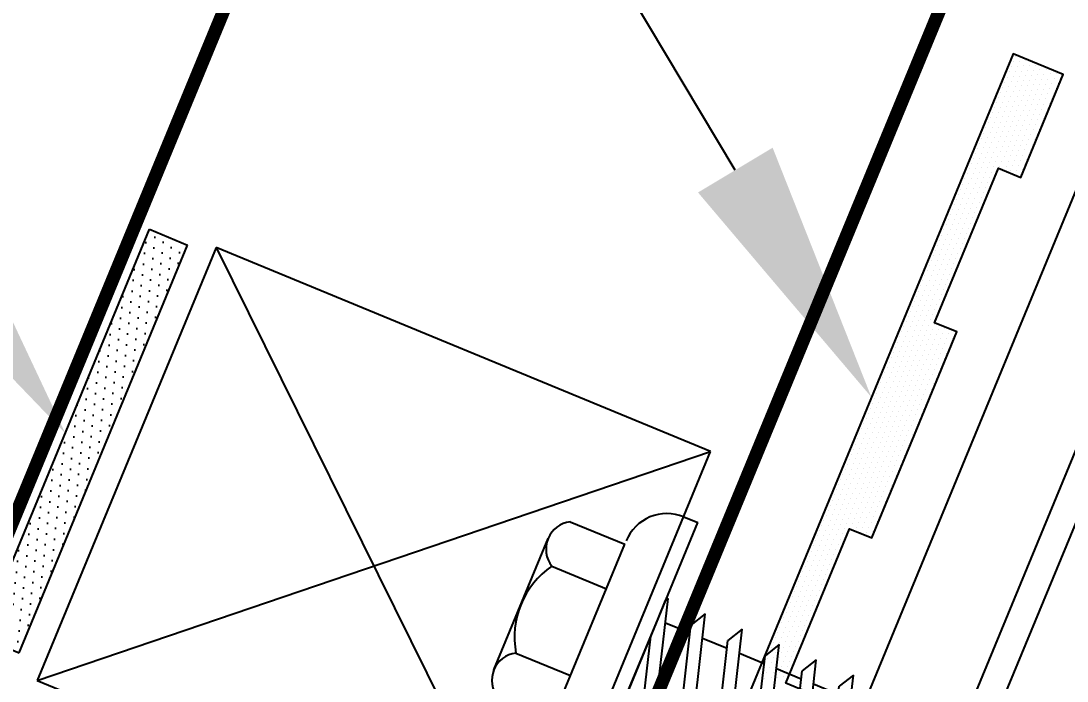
# Model space of a CAD drawing. Header units: inches. Extents: x -33163 to 19162, y -8858 to 30669.
# Drawn here: x -24954.003 to -24951.631, y -240.134 to -238.638 of the extents above; entities that cross this region are included whole.
import ezdxf
from ezdxf import colors
from ezdxf.entities.mleader import LeaderData, LeaderLine
from ezdxf.math import Vec2, Vec3

# ---------------------------------------------------------------- set-up
doc = ezdxf.new("R2010")
doc.units = ezdxf.units.IN
doc.layers.get('0').update_dxf_attribs({"color": 9, "lineweight": 0})
doc.layers.add('07 - Roof Panels', color=6, linetype='Continuous', lineweight=30)
for name, color, linetype in [('A-ANNO-DIMS-04', 12, 'Continuous'), ('CLOSURE', 8, 'Continuous'), ('FASTENER', 9, 'Continuous'), ('SEALANT', 11, 'Continuous'), ('STLA', 12, 'Continuous'), ('TAPE', 9, 'Continuous'), ('TEXT', 7, 'Continuous'), ('TRIM', 4, 'Continuous')]:
    doc.layers.add(name, color=color, linetype=linetype)
doc.styles.add('Sheffield', font='arial.ttf', dxfattribs={"height": 0.175})

# ---------------------------------------------------------------- blocks, each defined once
blk = doc.blocks.new('*X325')
at = {"color": 0}
for p, q in [((-1.33125, 0.1375), (-1.33125, 0.1375)), ((-1.325, 0.125), (-1.325, 0.125)), ((-1.31875, 0.1375), (-1.31875, 0.1375)), ((-1.3125, 0.125), (-1.3125, 0.125)), ((-1.30625, 0.1375), (-1.30625, 0.1375)), ((-1.3, 0.125), (-1.3, 0.125)), ((-1.29375, 0.1375), (-1.29375, 0.1375)), ((-1.2875, 0.125), (-1.2875, 0.125)), ((-1.28125, 0.1375), (-1.28125, 0.1375)), ((-1.275, 0.125), (-1.275, 0.125)), ((-1.26875, 0.1375), (-1.26875, 0.1375)), ((-1.2625, 0.125), (-1.2625, 0.125)), ((-1.25625, 0.1375), (-1.25625, 0.1375)), ((-1.25, 0.125), (-1.25, 0.125)), ((-1.24375, 0.1375), (-1.24375, 0.1375)), ((-1.2375, 0.125), (-1.2375, 0.125)), ((-1.23125, 0.1375), (-1.23125, 0.1375)), ((-1.225, 0.125), (-1.225, 0.125)), ((-1.21875, 0.1375), (-1.21875, 0.1375)), ((-1.2125, 0.125), (-1.2125, 0.125)), ((-1.20625, 0.1375), (-1.20625, 0.1375)), ((-1.2, 0.125), (-1.2, 0.125)), ((-1.19375, 0.1375), (-1.19375, 0.1375)), ((-1.1875, 0.125), (-1.1875, 0.125)), ((-1.18125, 0.1375), (-1.18125, 0.1375)), ((-1.175, 0.125), (-1.175, 0.125)), ((-1.16875, 0.1375), (-1.16875, 0.1375)), ((-1.1625, 0.125), (-1.1625, 0.125)), ((-1.15625, 0.1375), (-1.15625, 0.1375)), ((-1.15, 0.125), (-1.15, 0.125)), ((-1.14375, 0.1375), (-1.14375, 0.1375)), ((-1.1375, 0.125), (-1.1375, 0.125)), ((-1.13125, 0.1375), (-1.13125, 0.1375)), ((-1.125, 0.125), (-1.125, 0.125)), ((-1.11875, 0.1375), (-1.11875, 0.1375)), ((-1.1125, 0.125), (-1.1125, 0.125)), ((-1.10625, 0.1375), (-1.10625, 0.1375)), ((-1.1, 0.125), (-1.1, 0.125)), ((-1.09375, 0.1375), (-1.09375, 0.1375)), ((-1.0875, 0.125), (-1.0875, 0.125)), ((-1.08125, 0.1375), (-1.08125, 0.1375)), ((-1.075, 0.125), (-1.075, 0.125)), ((-1.06875, 0.1375), (-1.06875, 0.1375)), ((-1.0625, 0.125), (-1.0625, 0.125)), ((-1.05625, 0.1375), (-1.05625, 0.1375)), ((-1.05, 0.125), (-1.05, 0.125)), ((-1.04375, 0.1375), (-1.04375, 0.1375)), ((-1.0375, 0.125), (-1.0375, 0.125)), ((-1.03125, 0.1375), (-1.03125, 0.1375)), ((-1.025, 0.125), (-1.025, 0.125)), ((-1.01875, 0.1375), (-1.01875, 0.1375)), ((-1.0125, 0.125), (-1.0125, 0.125)), ((-1.00625, 0.1375), (-1.00625, 0.1375)), ((-1, 0.125), (-1, 0.125)), ((-0.99375, 0.1375), (-0.99375, 0.1375)), ((-0.9875, 0.125), (-0.9875, 0.125)), ((-0.98125, 0.1375), (-0.98125, 0.1375)), ((-0.975, 0.125), (-0.975, 0.125)), ((-0.96875, 0.1375), (-0.96875, 0.1375)), ((-0.9625, 0.125), (-0.9625, 0.125)), ((-0.95625, 0.1375), (-0.95625, 0.1375)), ((-0.95, 0.125), (-0.95, 0.125)), ((-0.94375, 0.1375), (-0.94375, 0.1375)), ((-0.9375, 0.125), (-0.9375, 0.125)), ((-0.93125, 0.1375), (-0.93125, 0.1375)), ((-0.925, 0.125), (-0.925, 0.125)), ((-0.91875, 0.1375), (-0.91875, 0.1375)), ((-0.9125, 0.125), (-0.9125, 0.125)), ((-0.90625, 0.1375), (-0.90625, 0.1375)), ((-0.9, 0.125), (-0.9, 0.125)), ((-0.89375, 0.1375), (-0.89375, 0.1375)), ((-0.8875, 0.125), (-0.8875, 0.125)), ((-0.88125, 0.1375), (-0.88125, 0.1375)), ((-0.875, 0.125), (-0.875, 0.125)), ((-0.86875, 0.1375), (-0.86875, 0.1375)), ((-0.8625, 0.125), (-0.8625, 0.125)), ((-0.85625, 0.1375), (-0.85625, 0.1375)), ((-0.85, 0.125), (-0.85, 0.125)), ((-0.84375, 0.1375), (-0.84375, 0.1375)), ((-0.8375, 0.125), (-0.8375, 0.125)), ((-0.83125, 0.1375), (-0.83125, 0.1375)), ((-0.825, 0.125), (-0.825, 0.125)), ((-0.81875, 0.1375), (-0.81875, 0.1375)), ((-0.8125, 0.125), (-0.8125, 0.125)), ((-0.80625, 0.1375), (-0.80625, 0.1375)), ((-0.8, 0.125), (-0.8, 0.125)), ((-0.79375, 0.1375), (-0.79375, 0.1375)), ((-0.7875, 0.125), (-0.7875, 0.125)), ((-0.78125, 0.1375), (-0.78125, 0.1375)), ((-0.775, 0.125), (-0.775, 0.125)), ((-0.76875, 0.1375), (-0.76875, 0.1375)), ((-0.7625, 0.125), (-0.7625, 0.125)), ((-0.75625, 0.1375), (-0.75625, 0.1375)), ((-0.75, 0.125), (-0.75, 0.125)), ((-0.74375, 0.1375), (-0.74375, 0.1375)), ((-0.7375, 0.125), (-0.7375, 0.125)), ((-0.73125, 0.1375), (-0.73125, 0.1375)), ((-0.725, 0.125), (-0.725, 0.125)), ((-0.71875, 0.1375), (-0.71875, 0.1375)), ((-0.7125, 0.125), (-0.7125, 0.125)), ((-0.70625, 0.1375), (-0.70625, 0.1375)), ((-0.7, 0.125), (-0.7, 0.125)), ((-0.69375, 0.1375), (-0.69375, 0.1375)), ((-0.6875, 0.125), (-0.6875, 0.125)), ((-0.68125, 0.1375), (-0.68125, 0.1375)), ((-0.675, 0.125), (-0.675, 0.125)), ((-0.66875, 0.1375), (-0.66875, 0.1375)), ((-0.6625, 0.125), (-0.6625, 0.125)), ((-0.65625, 0.1375), (-0.65625, 0.1375)), ((-0.65, 0.125), (-0.65, 0.125)), ((-0.64375, 0.1375), (-0.64375, 0.1375)), ((-0.6375, 0.125), (-0.6375, 0.125)), ((-0.63125, 0.1375), (-0.63125, 0.1375)), ((-0.625, 0.125), (-0.625, 0.125)), ((-0.61875, 0.1375), (-0.61875, 0.1375)), ((-0.6125, 0.125), (-0.6125, 0.125)), ((-0.60625, 0.1375), (-0.60625, 0.1375)), ((-0.6, 0.125), (-0.6, 0.125)), ((-0.59375, 0.1375), (-0.59375, 0.1375)), ((-0.5875, 0.125), (-0.5875, 0.125)), ((-0.58125, 0.1375), (-0.58125, 0.1375)), ((-0.575, 0.125), (-0.575, 0.125)), ((-0.56875, 0.1375), (-0.56875, 0.1375)), ((-0.5625, 0.125), (-0.5625, 0.125)), ((-0.55625, 0.1375), (-0.55625, 0.1375)), ((-0.55, 0.125), (-0.55, 0.125)), ((-0.54375, 0.1375), (-0.54375, 0.1375)), ((-0.5375, 0.125), (-0.5375, 0.125)), ((-0.53125, 0.1375), (-0.53125, 0.1375)), ((-0.525, 0.125), (-0.525, 0.125)), ((-0.51875, 0.1375), (-0.51875, 0.1375)), ((-0.5125, 0.125), (-0.5125, 0.125)), ((-0.50625, 0.1375), (-0.50625, 0.1375)), ((-0.5, 0.125), (-0.5, 0.125)), ((-0.49375, 0.1375), (-0.49375, 0.1375)), ((-0.4875, 0.125), (-0.4875, 0.125)), ((-0.48125, 0.1375), (-0.48125, 0.1375)), ((-0.475, 0.125), (-0.475, 0.125)), ((-0.46875, 0.1375), (-0.46875, 0.1375)), ((-0.4625, 0.125), (-0.4625, 0.125)), ((-0.45625, 0.1375), (-0.45625, 0.1375)), ((-0.45, 0.125), (-0.45, 0.125)), ((-0.44375, 0.1375), (-0.44375, 0.1375)), ((-0.4375, 0.125), (-0.4375, 0.125)), ((-0.43125, 0.1375), (-0.43125, 0.1375)), ((-0.425, 0.125), (-0.425, 0.125)), ((-0.41875, 0.1375), (-0.41875, 0.1375)), ((-0.4125, 0.125), (-0.4125, 0.125)), ((-0.40625, 0.1375), (-0.40625, 0.1375)), ((-0.4, 0.125), (-0.4, 0.125)), ((-0.39375, 0.1375), (-0.39375, 0.1375)), ((-0.3875, 0.125), (-0.3875, 0.125)), ((-0.38125, 0.1375), (-0.38125, 0.1375)), ((-0.375, 0.125), (-0.375, 0.125)), ((-0.36875, 0.1375), (-0.36875, 0.1375)), ((-0.3625, 0.125), (-0.3625, 0.125)), ((-0.35625, 0.1375), (-0.35625, 0.1375)), ((-0.35, 0.125), (-0.35, 0.125)), ((-0.34375, 0.1375), (-0.34375, 0.1375)), ((-0.3375, 0.125), (-0.3375, 0.125)), ((-0.33125, 0.1375), (-0.33125, 0.1375)), ((-0.325, 0.125), (-0.325, 0.125)), ((-0.31875, 0.1375), (-0.31875, 0.1375)), ((-0.3125, 0.125), (-0.3125, 0.125)), ((-0.30625, 0.1375), (-0.30625, 0.1375)), ((-0.3, 0.125), (-0.3, 0.125)), ((-0.29375, 0.1375), (-0.29375, 0.1375)), ((-0.2875, 0.125), (-0.2875, 0.125)), ((-0.28125, 0.1375), (-0.28125, 0.1375)), ((-0.275, 0.125), (-0.275, 0.125)), ((-0.26875, 0.1375), (-0.26875, 0.1375)), ((-0.2625, 0.125), (-0.2625, 0.125)), ((-0.25625, 0.1375), (-0.25625, 0.1375)), ((-0.25, 0.125), (-0.25, 0.125)), ((-0.24375, 0.1375), (-0.24375, 0.1375)), ((-0.2375, 0.125), (-0.2375, 0.125)), ((-0.23125, 0.1375), (-0.23125, 0.1375)), ((-0.225, 0.125), (-0.225, 0.125)), ((-0.21875, 0.1375), (-0.21875, 0.1375)), ((-0.2125, 0.125), (-0.2125, 0.125)), ((-0.20625, 0.1375), (-0.20625, 0.1375)), ((-0.2, 0.125), (-0.2, 0.125)), ((-0.19375, 0.1375), (-0.19375, 0.1375)), ((-0.1875, 0.125), (-0.1875, 0.125)), ((-0.18125, 0.1375), (-0.18125, 0.1375)), ((-0.175, 0.125), (-0.175, 0.125)), ((-0.16875, 0.1375), (-0.16875, 0.1375)), ((-0.1625, 0.125), (-0.1625, 0.125)), ((-0.15625, 0.1375), (-0.15625, 0.1375)), ((-0.15, 0.125), (-0.15, 0.125)), ((-0.14375, 0.1375), (-0.14375, 0.1375)), ((-0.1375, 0.125), (-0.1375, 0.125)), ((-0.13125, 0.1375), (-0.13125, 0.1375)), ((-0.125, 0.125), (-0.125, 0.125)), ((-0.11875, 0.1375), (-0.11875, 0.1375)), ((-0.1125, 0.125), (-0.1125, 0.125)), ((-0.10625, 0.1375), (-0.10625, 0.1375)), ((-0.1, 0.125), (-0.1, 0.125)), ((-0.09375, 0.1375), (-0.09375, 0.1375)), ((-0.0875, 0.125), (-0.0875, 0.125)), ((-0.08125, 0.1375), (-0.08125, 0.1375)), ((-0.075, 0.125), (-0.075, 0.125)), ((-0.06875, 0.1375), (-0.06875, 0.1375)), ((-0.0625, 0.125), (-0.0625, 0.125)), ((-0.05625, 0.1375), (-0.05625, 0.1375)), ((-0.05, 0.125), (-0.05, 0.125)), ((-0.04375, 0.1375), (-0.04375, 0.1375)), ((-0.0375, 0.125), (-0.0375, 0.125)), ((-0.03125, 0.1375), (-0.03125, 0.1375)), ((-0.025, 0.125), (-0.025, 0.125)), ((-0.01875, 0.1375), (-0.01875, 0.1375)), ((-0.0125, 0.125), (-0.0125, 0.125)), ((-0.00625, 0.1375), (-0.00625, 0.1375)), ((0, 0.125), (0, 0.125)), ((0.00625, 0.1375), (0.00625, 0.1375)), ((0.0125, 0.125), (0.0125, 0.125)), ((0.01875, 0.1375), (0.01875, 0.1375)), ((0.025, 0.125), (0.025, 0.125)), ((0.03125, 0.1375), (0.03125, 0.1375)), ((0.0375, 0.125), (0.0375, 0.125)), ((0.04375, 0.1375), (0.04375, 0.1375)), ((0.05, 0.125), (0.05, 0.125)), ((0.05625, 0.1375), (0.05625, 0.1375)), ((0.0625, 0.125), (0.0625, 0.125)), ((0.06875, 0.1375), (0.06875, 0.1375)), ((0.075, 0.125), (0.075, 0.125)), ((0.08125, 0.1375), (0.08125, 0.1375)), ((0.0875, 0.125), (0.0875, 0.125)), ((0.09375, 0.1375), (0.09375, 0.1375)), ((0.1, 0.125), (0.1, 0.125)), ((0.10625, 0.1375), (0.10625, 0.1375)), ((0.1125, 0.125), (0.1125, 0.125)), ((0.11875, 0.1375), (0.11875, 0.1375)), ((0.125, 0.125), (0.125, 0.125)), ((0.13125, 0.1375), (0.13125, 0.1375)), ((0.1375, 0.125), (0.1375, 0.125)), ((0.14375, 0.1375), (0.14375, 0.1375)), ((0.15, 0.125), (0.15, 0.125)), ((0.15625, 0.1375), (0.15625, 0.1375)), ((0.1625, 0.125), (0.1625, 0.125)), ((0.16875, 0.1375), (0.16875, 0.1375)), ((0.175, 0.125), (0.175, 0.125)), ((0.18125, 0.1375), (0.18125, 0.1375)), ((0.1875, 0.125), (0.1875, 0.125)), ((0.19375, 0.1375), (0.19375, 0.1375)), ((-1.33125, 0.1125), (-1.33125, 0.1125)), ((-1.325, 0.1), (-1.325, 0.1)), ((-1.31875, 0.1125), (-1.31875, 0.1125)), ((-1.3125, 0.1), (-1.3125, 0.1)), ((-1.30625, 0.1125), (-1.30625, 0.1125)), ((-1.3, 0.1), (-1.3, 0.1)), ((-1.29375, 0.1125), (-1.29375, 0.1125)), ((-1.2875, 0.1), (-1.2875, 0.1)), ((-1.28125, 0.1125), (-1.28125, 0.1125)), ((-1.275, 0.1), (-1.275, 0.1)), ((-1.26875, 0.1125), (-1.26875, 0.1125)), ((-1.2625, 0.1), (-1.2625, 0.1)), ((-1.25625, 0.1125), (-1.25625, 0.1125)), ((-1.25, 0.1), (-1.25, 0.1)), ((-1.24375, 0.1125), (-1.24375, 0.1125)), ((-1.2375, 0.1), (-1.2375, 0.1)), ((-1.23125, 0.1125), (-1.23125, 0.1125)), ((-1.225, 0.1), (-1.225, 0.1)), ((-1.21875, 0.1125), (-1.21875, 0.1125)), ((-1.2125, 0.1), (-1.2125, 0.1)), ((-1.20625, 0.1125), (-1.20625, 0.1125)), ((-1.2, 0.1), (-1.2, 0.1)), ((-1.19375, 0.1125), (-1.19375, 0.1125)), ((-1.1875, 0.1), (-1.1875, 0.1)), ((-1.18125, 0.1125), (-1.18125, 0.1125)), ((-1.175, 0.1), (-1.175, 0.1)), ((-1.16875, 0.1125), (-1.16875, 0.1125)), ((-1.1625, 0.1), (-1.1625, 0.1)), ((-1.15625, 0.1125), (-1.15625, 0.1125)), ((-1.15, 0.1), (-1.15, 0.1)), ((-1.14375, 0.1125), (-1.14375, 0.1125)), ((-1.1375, 0.1), (-1.1375, 0.1)), ((-1.13125, 0.1125), (-1.13125, 0.1125)), ((-1.125, 0.1), (-1.125, 0.1)), ((-1.11875, 0.1125), (-1.11875, 0.1125)), ((-1.1125, 0.1), (-1.1125, 0.1)), ((-1.10625, 0.1125), (-1.10625, 0.1125)), ((-1.1, 0.1), (-1.1, 0.1)), ((-1.09375, 0.1125), (-1.09375, 0.1125)), ((-1.0875, 0.1), (-1.0875, 0.1)), ((-1.08125, 0.1125), (-1.08125, 0.1125)), ((-1.075, 0.1), (-1.075, 0.1)), ((-1.06875, 0.1125), (-1.06875, 0.1125)), ((-1.0625, 0.1), (-1.0625, 0.1)), ((-1.05625, 0.1125), (-1.05625, 0.1125)), ((-1.05, 0.1), (-1.05, 0.1)), ((-1.04375, 0.1125), (-1.04375, 0.1125)), ((-1.0375, 0.1), (-1.0375, 0.1)), ((-1.03125, 0.1125), (-1.03125, 0.1125)), ((-1.025, 0.1), (-1.025, 0.1)), ((-1.01875, 0.1125), (-1.01875, 0.1125)), ((-1.0125, 0.1), (-1.0125, 0.1)), ((-1.00625, 0.1125), (-1.00625, 0.1125)), ((-1, 0.1), (-1, 0.1)), ((-0.99375, 0.1125), (-0.99375, 0.1125)), ((-0.9875, 0.1), (-0.9875, 0.1)), ((-0.98125, 0.1125), (-0.98125, 0.1125)), ((-0.975, 0.1), (-0.975, 0.1)), ((-0.96875, 0.1125), (-0.96875, 0.1125)), ((-0.9625, 0.1), (-0.9625, 0.1)), ((-0.95625, 0.1125), (-0.95625, 0.1125)), ((-0.95, 0.1), (-0.95, 0.1)), ((-0.94375, 0.1125), (-0.94375, 0.1125)), ((-0.9375, 0.1), (-0.9375, 0.1)), ((-0.93125, 0.1125), (-0.93125, 0.1125)), ((-0.925, 0.1), (-0.925, 0.1)), ((-0.91875, 0.1125), (-0.91875, 0.1125)), ((-0.9125, 0.1), (-0.9125, 0.1)), ((-0.90625, 0.1125), (-0.90625, 0.1125)), ((-0.9, 0.1), (-0.9, 0.1)), ((-0.89375, 0.1125), (-0.89375, 0.1125)), ((-0.8875, 0.1), (-0.8875, 0.1)), ((-0.88125, 0.1125), (-0.88125, 0.1125)), ((-0.875, 0.1), (-0.875, 0.1)), ((-0.86875, 0.1125), (-0.86875, 0.1125)), ((-0.8625, 0.1), (-0.8625, 0.1)), ((-0.85625, 0.1125), (-0.85625, 0.1125)), ((-0.85, 0.1), (-0.85, 0.1)), ((-0.84375, 0.1125), (-0.84375, 0.1125)), ((-0.8375, 0.1), (-0.8375, 0.1)), ((-0.83125, 0.1125), (-0.83125, 0.1125)), ((-0.825, 0.1), (-0.825, 0.1)), ((-0.81875, 0.1125), (-0.81875, 0.1125)), ((-0.8125, 0.1), (-0.8125, 0.1)), ((-0.80625, 0.1125), (-0.80625, 0.1125)), ((-0.8, 0.1), (-0.8, 0.1)), ((-0.79375, 0.1125), (-0.79375, 0.1125)), ((-0.7875, 0.1), (-0.7875, 0.1)), ((-0.78125, 0.1125), (-0.78125, 0.1125)), ((-0.775, 0.1), (-0.775, 0.1)), ((-0.76875, 0.1125), (-0.76875, 0.1125)), ((-0.7625, 0.1), (-0.7625, 0.1)), ((-0.75625, 0.1125), (-0.75625, 0.1125)), ((-0.75, 0.1), (-0.75, 0.1)), ((-0.74375, 0.1125), (-0.74375, 0.1125)), ((-0.7375, 0.1), (-0.7375, 0.1)), ((-0.73125, 0.1125), (-0.73125, 0.1125)), ((-0.725, 0.1), (-0.725, 0.1)), ((-0.71875, 0.1125), (-0.71875, 0.1125)), ((-0.7125, 0.1), (-0.7125, 0.1)), ((-0.70625, 0.1125), (-0.70625, 0.1125)), ((-0.7, 0.1), (-0.7, 0.1)), ((-0.69375, 0.1125), (-0.69375, 0.1125)), ((-0.6875, 0.1), (-0.6875, 0.1)), ((-0.68125, 0.1125), (-0.68125, 0.1125)), ((-0.675, 0.1), (-0.675, 0.1)), ((-0.66875, 0.1125), (-0.66875, 0.1125)), ((-0.6625, 0.1), (-0.6625, 0.1)), ((-0.65625, 0.1125), (-0.65625, 0.1125)), ((-0.65, 0.1), (-0.65, 0.1)), ((-0.64375, 0.1125), (-0.64375, 0.1125)), ((-0.6375, 0.1), (-0.6375, 0.1)), ((-0.63125, 0.1125), (-0.63125, 0.1125)), ((-0.625, 0.1), (-0.625, 0.1)), ((-0.61875, 0.1125), (-0.61875, 0.1125)), ((-0.6125, 0.1), (-0.6125, 0.1)), ((-0.60625, 0.1125), (-0.60625, 0.1125)), ((-0.6, 0.1), (-0.6, 0.1)), ((-0.59375, 0.1125), (-0.59375, 0.1125)), ((-0.5875, 0.1), (-0.5875, 0.1)), ((-0.58125, 0.1125), (-0.58125, 0.1125)), ((-0.575, 0.1), (-0.575, 0.1)), ((-0.56875, 0.1125), (-0.56875, 0.1125)), ((-0.5625, 0.1), (-0.5625, 0.1)), ((-0.55625, 0.1125), (-0.55625, 0.1125)), ((-0.55, 0.1), (-0.55, 0.1)), ((-0.54375, 0.1125), (-0.54375, 0.1125)), ((-0.5375, 0.1), (-0.5375, 0.1)), ((-0.53125, 0.1125), (-0.53125, 0.1125)), ((-0.525, 0.1), (-0.525, 0.1)), ((-0.51875, 0.1125), (-0.51875, 0.1125)), ((-0.5125, 0.1), (-0.5125, 0.1)), ((-0.50625, 0.1125), (-0.50625, 0.1125)), ((-0.5, 0.1), (-0.5, 0.1)), ((-0.49375, 0.1125), (-0.49375, 0.1125)), ((-0.4875, 0.1), (-0.4875, 0.1)), ((-0.48125, 0.1125), (-0.48125, 0.1125)), ((-0.475, 0.1), (-0.475, 0.1)), ((-0.46875, 0.1125), (-0.46875, 0.1125)), ((-0.4625, 0.1), (-0.4625, 0.1)), ((-0.45625, 0.1125), (-0.45625, 0.1125)), ((-0.45, 0.1), (-0.45, 0.1)), ((-0.44375, 0.1125), (-0.44375, 0.1125)), ((-0.4375, 0.1), (-0.4375, 0.1)), ((-0.43125, 0.1125), (-0.43125, 0.1125)), ((-0.425, 0.1), (-0.425, 0.1)), ((-0.41875, 0.1125), (-0.41875, 0.1125)), ((-0.4125, 0.1), (-0.4125, 0.1)), ((-0.40625, 0.1125), (-0.40625, 0.1125)), ((-0.4, 0.1), (-0.4, 0.1)), ((-0.39375, 0.1125), (-0.39375, 0.1125)), ((-0.3875, 0.1), (-0.3875, 0.1)), ((-0.38125, 0.1125), (-0.38125, 0.1125)), ((-0.375, 0.1), (-0.375, 0.1)), ((-0.36875, 0.1125), (-0.36875, 0.1125)), ((-0.3625, 0.1), (-0.3625, 0.1)), ((-0.35625, 0.1125), (-0.35625, 0.1125)), ((-0.35, 0.1), (-0.35, 0.1)), ((-0.34375, 0.1125), (-0.34375, 0.1125)), ((-0.3375, 0.1), (-0.3375, 0.1)), ((-0.33125, 0.1125), (-0.33125, 0.1125)), ((-0.325, 0.1), (-0.325, 0.1)), ((-0.31875, 0.1125), (-0.31875, 0.1125)), ((-0.3125, 0.1), (-0.3125, 0.1)), ((-0.30625, 0.1125), (-0.30625, 0.1125)), ((-0.3, 0.1), (-0.3, 0.1)), ((-0.29375, 0.1125), (-0.29375, 0.1125)), ((-0.2875, 0.1), (-0.2875, 0.1)), ((-0.28125, 0.1125), (-0.28125, 0.1125)), ((-0.275, 0.1), (-0.275, 0.1)), ((-0.26875, 0.1125), (-0.26875, 0.1125)), ((-0.2625, 0.1), (-0.2625, 0.1)), ((-0.25625, 0.1125), (-0.25625, 0.1125)), ((-0.25, 0.1), (-0.25, 0.1)), ((-0.24375, 0.1125), (-0.24375, 0.1125)), ((-0.2375, 0.1), (-0.2375, 0.1)), ((-0.23125, 0.1125), (-0.23125, 0.1125)), ((-0.225, 0.1), (-0.225, 0.1)), ((-0.21875, 0.1125), (-0.21875, 0.1125)), ((-0.2125, 0.1), (-0.2125, 0.1)), ((-0.20625, 0.1125), (-0.20625, 0.1125)), ((-0.2, 0.1), (-0.2, 0.1)), ((-0.19375, 0.1125), (-0.19375, 0.1125)), ((-0.1875, 0.1), (-0.1875, 0.1)), ((-0.18125, 0.1125), (-0.18125, 0.1125)), ((-0.175, 0.1), (-0.175, 0.1)), ((-0.16875, 0.1125), (-0.16875, 0.1125)), ((-0.1625, 0.1), (-0.1625, 0.1)), ((-0.15625, 0.1125), (-0.15625, 0.1125)), ((-0.15, 0.1), (-0.15, 0.1)), ((-0.14375, 0.1125), (-0.14375, 0.1125)), ((-0.1375, 0.1), (-0.1375, 0.1)), ((-0.13125, 0.1125), (-0.13125, 0.1125)), ((-0.125, 0.1), (-0.125, 0.1)), ((-0.11875, 0.1125), (-0.11875, 0.1125)), ((-0.1125, 0.1), (-0.1125, 0.1)), ((-0.10625, 0.1125), (-0.10625, 0.1125)), ((-0.1, 0.1), (-0.1, 0.1)), ((-0.09375, 0.1125), (-0.09375, 0.1125)), ((-0.0875, 0.1), (-0.0875, 0.1)), ((-0.08125, 0.1125), (-0.08125, 0.1125)), ((-0.075, 0.1), (-0.075, 0.1)), ((-0.06875, 0.1125), (-0.06875, 0.1125)), ((-0.0625, 0.1), (-0.0625, 0.1)), ((-0.05625, 0.1125), (-0.05625, 0.1125)), ((-0.05, 0.1), (-0.05, 0.1)), ((-0.04375, 0.1125), (-0.04375, 0.1125)), ((-0.0375, 0.1), (-0.0375, 0.1)), ((-0.03125, 0.1125), (-0.03125, 0.1125)), ((-0.025, 0.1), (-0.025, 0.1)), ((-0.01875, 0.1125), (-0.01875, 0.1125)), ((-0.0125, 0.1), (-0.0125, 0.1)), ((-0.00625, 0.1125), (-0.00625, 0.1125)), ((0, 0.1), (0, 0.1)), ((0.00625, 0.1125), (0.00625, 0.1125)), ((0.0125, 0.1), (0.0125, 0.1)), ((0.01875, 0.1125), (0.01875, 0.1125)), ((0.025, 0.1), (0.025, 0.1)), ((0.03125, 0.1125), (0.03125, 0.1125)), ((0.0375, 0.1), (0.0375, 0.1)), ((0.04375, 0.1125), (0.04375, 0.1125)), ((0.05, 0.1), (0.05, 0.1)), ((0.05625, 0.1125), (0.05625, 0.1125)), ((0.0625, 0.1), (0.0625, 0.1)), ((0.06875, 0.1125), (0.06875, 0.1125)), ((0.075, 0.1), (0.075, 0.1)), ((0.08125, 0.1125), (0.08125, 0.1125)), ((0.0875, 0.1), (0.0875, 0.1)), ((0.09375, 0.1125), (0.09375, 0.1125)), ((0.1, 0.1), (0.1, 0.1)), ((0.10625, 0.1125), (0.10625, 0.1125)), ((0.1125, 0.1), (0.1125, 0.1)), ((0.11875, 0.1125), (0.11875, 0.1125)), ((0.125, 0.1), (0.125, 0.1)), ((0.13125, 0.1125), (0.13125, 0.1125)), ((0.1375, 0.1), (0.1375, 0.1)), ((0.14375, 0.1125), (0.14375, 0.1125)), ((0.15, 0.1), (0.15, 0.1)), ((0.15625, 0.1125), (0.15625, 0.1125)), ((0.1625, 0.1), (0.1625, 0.1)), ((0.16875, 0.1125), (0.16875, 0.1125)), ((0.175, 0.1), (0.175, 0.1)), ((0.18125, 0.1125), (0.18125, 0.1125)), ((-1.33125, 0.0875), (-1.33125, 0.0875)), ((-1.325, 0.075), (-1.325, 0.075)), ((-1.31875, 0.0875), (-1.31875, 0.0875)), ((-1.3125, 0.075), (-1.3125, 0.075)), ((-1.30625, 0.0875), (-1.30625, 0.0875)), ((-1.3, 0.075), (-1.3, 0.075)), ((-1.29375, 0.0875), (-1.29375, 0.0875)), ((-1.2875, 0.075), (-1.2875, 0.075)), ((-1.28125, 0.0875), (-1.28125, 0.0875)), ((-1.275, 0.075), (-1.275, 0.075)), ((-1.26875, 0.0875), (-1.26875, 0.0875)), ((-1.2625, 0.075), (-1.2625, 0.075)), ((-1.25625, 0.0875), (-1.25625, 0.0875)), ((-1.25, 0.075), (-1.25, 0.075)), ((-1.24375, 0.0875), (-1.24375, 0.0875)), ((-1.2375, 0.075), (-1.2375, 0.075)), ((-1.23125, 0.0875), (-1.23125, 0.0875)), ((-1.225, 0.075), (-1.225, 0.075)), ((-1.21875, 0.0875), (-1.21875, 0.0875)), ((-1.2125, 0.075), (-1.2125, 0.075)), ((-1.20625, 0.0875), (-1.20625, 0.0875)), ((-1.2, 0.075), (-1.2, 0.075)), ((-1.19375, 0.0875), (-1.19375, 0.0875)), ((-1.1875, 0.075), (-1.1875, 0.075)), ((-1.18125, 0.0875), (-1.18125, 0.0875)), ((-1.175, 0.075), (-1.175, 0.075)), ((-1.16875, 0.0875), (-1.16875, 0.0875)), ((-1.1625, 0.075), (-1.1625, 0.075)), ((-1.15625, 0.0875), (-1.15625, 0.0875)), ((-1.15, 0.075), (-1.15, 0.075)), ((-1.14375, 0.0875), (-1.14375, 0.0875)), ((-1.1375, 0.075), (-1.1375, 0.075)), ((-1.13125, 0.0875), (-1.13125, 0.0875)), ((-1.125, 0.075), (-1.125, 0.075)), ((-1.11875, 0.0875), (-1.11875, 0.0875)), ((-1.1125, 0.075), (-1.1125, 0.075)), ((-1.10625, 0.0875), (-1.10625, 0.0875)), ((-1.1, 0.075), (-1.1, 0.075)), ((-1.09375, 0.0875), (-1.09375, 0.0875)), ((-1.0875, 0.075), (-1.0875, 0.075)), ((-1.08125, 0.0875), (-1.08125, 0.0875)), ((-1.06875, 0.0875), (-1.06875, 0.0875)), ((-1.05625, 0.0875), (-1.05625, 0.0875)), ((-1.04375, 0.0875), (-1.04375, 0.0875)), ((-1.03125, 0.0875), (-1.03125, 0.0875)), ((-1.01875, 0.0875), (-1.01875, 0.0875)), ((-1.00625, 0.0875), (-1.00625, 0.0875)), ((-0.99375, 0.0875), (-0.99375, 0.0875)), ((-0.98125, 0.0875), (-0.98125, 0.0875)), ((-0.96875, 0.0875), (-0.96875, 0.0875)), ((-0.95625, 0.0875), (-0.95625, 0.0875)), ((-0.94375, 0.0875), (-0.94375, 0.0875)), ((-0.93125, 0.0875), (-0.93125, 0.0875)), ((-0.91875, 0.0875), (-0.91875, 0.0875)), ((-0.90625, 0.0875), (-0.90625, 0.0875)), ((-0.89375, 0.0875), (-0.89375, 0.0875)), ((-0.88125, 0.0875), (-0.88125, 0.0875)), ((-0.86875, 0.0875), (-0.86875, 0.0875)), ((-0.85625, 0.0875), (-0.85625, 0.0875)), ((-0.84375, 0.0875), (-0.84375, 0.0875)), ((-0.83125, 0.0875), (-0.83125, 0.0875)), ((-0.81875, 0.0875), (-0.81875, 0.0875)), ((-0.80625, 0.0875), (-0.80625, 0.0875)), ((-0.79375, 0.0875), (-0.79375, 0.0875)), ((-0.78125, 0.0875), (-0.78125, 0.0875)), ((-0.76875, 0.0875), (-0.76875, 0.0875)), ((-0.75625, 0.0875), (-0.75625, 0.0875)), ((-0.74375, 0.0875), (-0.74375, 0.0875)), ((-0.73125, 0.0875), (-0.73125, 0.0875)), ((-0.71875, 0.0875), (-0.71875, 0.0875)), ((-0.70625, 0.0875), (-0.70625, 0.0875)), ((-0.7, 0.075), (-0.7, 0.075)), ((-0.69375, 0.0875), (-0.69375, 0.0875)), ((-0.6875, 0.075), (-0.6875, 0.075)), ((-0.68125, 0.0875), (-0.68125, 0.0875)), ((-0.675, 0.075), (-0.675, 0.075)), ((-0.66875, 0.0875), (-0.66875, 0.0875)), ((-0.6625, 0.075), (-0.6625, 0.075)), ((-0.65625, 0.0875), (-0.65625, 0.0875)), ((-0.65, 0.075), (-0.65, 0.075)), ((-0.64375, 0.0875), (-0.64375, 0.0875)), ((-0.6375, 0.075), (-0.6375, 0.075)), ((-0.63125, 0.0875), (-0.63125, 0.0875)), ((-0.625, 0.075), (-0.625, 0.075)), ((-0.61875, 0.0875), (-0.61875, 0.0875)), ((-0.6125, 0.075), (-0.6125, 0.075)), ((-0.60625, 0.0875), (-0.60625, 0.0875)), ((-0.6, 0.075), (-0.6, 0.075)), ((-0.59375, 0.0875), (-0.59375, 0.0875)), ((-0.5875, 0.075), (-0.5875, 0.075)), ((-0.58125, 0.0875), (-0.58125, 0.0875)), ((-0.575, 0.075), (-0.575, 0.075)), ((-0.56875, 0.0875), (-0.56875, 0.0875)), ((-0.5625, 0.075), (-0.5625, 0.075)), ((-0.55625, 0.0875), (-0.55625, 0.0875)), ((-0.55, 0.075), (-0.55, 0.075)), ((-0.54375, 0.0875), (-0.54375, 0.0875)), ((-0.5375, 0.075), (-0.5375, 0.075)), ((-0.53125, 0.0875), (-0.53125, 0.0875)), ((-0.525, 0.075), (-0.525, 0.075)), ((-0.51875, 0.0875), (-0.51875, 0.0875)), ((-0.5125, 0.075), (-0.5125, 0.075)), ((-0.50625, 0.0875), (-0.50625, 0.0875)), ((-0.5, 0.075), (-0.5, 0.075)), ((-0.49375, 0.0875), (-0.49375, 0.0875)), ((-0.4875, 0.075), (-0.4875, 0.075)), ((-0.48125, 0.0875), (-0.48125, 0.0875)), ((-0.475, 0.075), (-0.475, 0.075)), ((-0.46875, 0.0875), (-0.46875, 0.0875)), ((-0.4625, 0.075), (-0.4625, 0.075)), ((-0.45625, 0.0875), (-0.45625, 0.0875)), ((-0.45, 0.075), (-0.45, 0.075)), ((-0.44375, 0.0875), (-0.44375, 0.0875)), ((-0.4375, 0.075), (-0.4375, 0.075)), ((-0.43125, 0.0875), (-0.43125, 0.0875)), ((-0.425, 0.075), (-0.425, 0.075)), ((-0.41875, 0.0875), (-0.41875, 0.0875)), ((-0.4125, 0.075), (-0.4125, 0.075)), ((-0.40625, 0.0875), (-0.40625, 0.0875)), ((-0.4, 0.075), (-0.4, 0.075)), ((-0.39375, 0.0875), (-0.39375, 0.0875)), ((-0.3875, 0.075), (-0.3875, 0.075)), ((-0.38125, 0.0875), (-0.38125, 0.0875)), ((-0.375, 0.075), (-0.375, 0.075)), ((-0.36875, 0.0875), (-0.36875, 0.0875)), ((-0.3625, 0.075), (-0.3625, 0.075)), ((-0.35625, 0.0875), (-0.35625, 0.0875)), ((-0.35, 0.075), (-0.35, 0.075)), ((-0.34375, 0.0875), (-0.34375, 0.0875)), ((-0.3375, 0.075), (-0.3375, 0.075)), ((-0.33125, 0.0875), (-0.33125, 0.0875)), ((-0.325, 0.075), (-0.325, 0.075)), ((-0.31875, 0.0875), (-0.31875, 0.0875)), ((-0.3125, 0.075), (-0.3125, 0.075)), ((-0.30625, 0.0875), (-0.30625, 0.0875)), ((-0.3, 0.075), (-0.3, 0.075)), ((-0.29375, 0.0875), (-0.29375, 0.0875)), ((-0.2875, 0.075), (-0.2875, 0.075)), ((-0.28125, 0.0875), (-0.28125, 0.0875)), ((-0.275, 0.075), (-0.275, 0.075)), ((-0.26875, 0.0875), (-0.26875, 0.0875)), ((-0.2625, 0.075), (-0.2625, 0.075)), ((-0.25625, 0.0875), (-0.25625, 0.0875)), ((-0.25, 0.075), (-0.25, 0.075)), ((-0.24375, 0.0875), (-0.24375, 0.0875)), ((-0.2375, 0.075), (-0.2375, 0.075)), ((-0.23125, 0.0875), (-0.23125, 0.0875)), ((-0.225, 0.075), (-0.225, 0.075)), ((-0.21875, 0.0875), (-0.21875, 0.0875)), ((-0.2125, 0.075), (-0.2125, 0.075)), ((-0.20625, 0.0875), (-0.20625, 0.0875)), ((-0.2, 0.075), (-0.2, 0.075)), ((-0.19375, 0.0875), (-0.19375, 0.0875)), ((-0.18125, 0.0875), (-0.18125, 0.0875)), ((-0.16875, 0.0875), (-0.16875, 0.0875)), ((-0.15625, 0.0875), (-0.15625, 0.0875)), ((-0.14375, 0.0875), (-0.14375, 0.0875)), ((-0.13125, 0.0875), (-0.13125, 0.0875)), ((-0.11875, 0.0875), (-0.11875, 0.0875)), ((-0.10625, 0.0875), (-0.10625, 0.0875)), ((-0.09375, 0.0875), (-0.09375, 0.0875)), ((-0.08125, 0.0875), (-0.08125, 0.0875)), ((-0.06875, 0.0875), (-0.06875, 0.0875)), ((-0.05625, 0.0875), (-0.05625, 0.0875)), ((-0.04375, 0.0875), (-0.04375, 0.0875)), ((-0.03125, 0.0875), (-0.03125, 0.0875)), ((-0.01875, 0.0875), (-0.01875, 0.0875)), ((-0.00625, 0.0875), (-0.00625, 0.0875)), ((0.00625, 0.0875), (0.00625, 0.0875)), ((0.01875, 0.0875), (0.01875, 0.0875)), ((0.03125, 0.0875), (0.03125, 0.0875)), ((0.04375, 0.0875), (0.04375, 0.0875)), ((0.05625, 0.0875), (0.05625, 0.0875)), ((0.06875, 0.0875), (0.06875, 0.0875)), ((0.08125, 0.0875), (0.08125, 0.0875)), ((0.09375, 0.0875), (0.09375, 0.0875)), ((0.10625, 0.0875), (0.10625, 0.0875)), ((0.11875, 0.0875), (0.11875, 0.0875)), ((0.13125, 0.0875), (0.13125, 0.0875)), ((0.14375, 0.0875), (0.14375, 0.0875)), ((0.15625, 0.0875), (0.15625, 0.0875)), ((0.16875, 0.0875), (0.16875, 0.0875)), ((-1.33125, 0.0625), (-1.33125, 0.0625)), ((-1.325, 0.05), (-1.325, 0.05)), ((-1.31875, 0.0625), (-1.31875, 0.0625)), ((-1.3125, 0.05), (-1.3125, 0.05)), ((-1.30625, 0.0625), (-1.30625, 0.0625)), ((-1.3, 0.05), (-1.3, 0.05)), ((-1.29375, 0.0625), (-1.29375, 0.0625)), ((-1.2875, 0.05), (-1.2875, 0.05)), ((-1.28125, 0.0625), (-1.28125, 0.0625)), ((-1.275, 0.05), (-1.275, 0.05)), ((-1.26875, 0.0625), (-1.26875, 0.0625)), ((-1.2625, 0.05), (-1.2625, 0.05)), ((-1.25625, 0.0625), (-1.25625, 0.0625)), ((-1.25, 0.05), (-1.25, 0.05)), ((-1.24375, 0.0625), (-1.24375, 0.0625)), ((-1.2375, 0.05), (-1.2375, 0.05)), ((-1.23125, 0.0625), (-1.23125, 0.0625)), ((-1.225, 0.05), (-1.225, 0.05)), ((-1.21875, 0.0625), (-1.21875, 0.0625)), ((-1.2125, 0.05), (-1.2125, 0.05)), ((-1.20625, 0.0625), (-1.20625, 0.0625)), ((-1.2, 0.05), (-1.2, 0.05)), ((-1.19375, 0.0625), (-1.19375, 0.0625)), ((-1.1875, 0.05), (-1.1875, 0.05)), ((-1.18125, 0.0625), (-1.18125, 0.0625)), ((-1.175, 0.05), (-1.175, 0.05)), ((-1.16875, 0.0625), (-1.16875, 0.0625)), ((-1.1625, 0.05), (-1.1625, 0.05)), ((-1.15625, 0.0625), (-1.15625, 0.0625)), ((-1.15, 0.05), (-1.15, 0.05)), ((-1.14375, 0.0625), (-1.14375, 0.0625)), ((-1.1375, 0.05), (-1.1375, 0.05)), ((-1.13125, 0.0625), (-1.13125, 0.0625)), ((-1.125, 0.05), (-1.125, 0.05)), ((-1.11875, 0.0625), (-1.11875, 0.0625)), ((-1.1125, 0.05), (-1.1125, 0.05)), ((-1.10625, 0.0625), (-1.10625, 0.0625)), ((-1.1, 0.05), (-1.1, 0.05)), ((-1.09375, 0.0625), (-1.09375, 0.0625)), ((-1.0875, 0.05), (-1.0875, 0.05)), ((-0.7, 0.05), (-0.7, 0.05)), ((-0.69375, 0.0625), (-0.69375, 0.0625)), ((-0.6875, 0.05), (-0.6875, 0.05)), ((-0.68125, 0.0625), (-0.68125, 0.0625)), ((-0.675, 0.05), (-0.675, 0.05)), ((-0.66875, 0.0625), (-0.66875, 0.0625)), ((-0.6625, 0.05), (-0.6625, 0.05)), ((-0.65625, 0.0625), (-0.65625, 0.0625)), ((-0.65, 0.05), (-0.65, 0.05)), ((-0.64375, 0.0625), (-0.64375, 0.0625)), ((-0.6375, 0.05), (-0.6375, 0.05)), ((-0.63125, 0.0625), (-0.63125, 0.0625)), ((-0.625, 0.05), (-0.625, 0.05)), ((-0.61875, 0.0625), (-0.61875, 0.0625)), ((-0.6125, 0.05), (-0.6125, 0.05)), ((-0.60625, 0.0625), (-0.60625, 0.0625)), ((-0.6, 0.05), (-0.6, 0.05)), ((-0.59375, 0.0625), (-0.59375, 0.0625)), ((-0.5875, 0.05), (-0.5875, 0.05)), ((-0.58125, 0.0625), (-0.58125, 0.0625)), ((-0.575, 0.05), (-0.575, 0.05)), ((-0.56875, 0.0625), (-0.56875, 0.0625)), ((-0.5625, 0.05), (-0.5625, 0.05)), ((-0.55625, 0.0625), (-0.55625, 0.0625)), ((-0.55, 0.05), (-0.55, 0.05)), ((-0.54375, 0.0625), (-0.54375, 0.0625)), ((-0.5375, 0.05), (-0.5375, 0.05)), ((-0.53125, 0.0625), (-0.53125, 0.0625)), ((-0.525, 0.05), (-0.525, 0.05)), ((-0.51875, 0.0625), (-0.51875, 0.0625)), ((-0.5125, 0.05), (-0.5125, 0.05)), ((-0.50625, 0.0625), (-0.50625, 0.0625)), ((-0.5, 0.05), (-0.5, 0.05)), ((-0.49375, 0.0625), (-0.49375, 0.0625)), ((-0.4875, 0.05), (-0.4875, 0.05)), ((-0.48125, 0.0625), (-0.48125, 0.0625)), ((-0.475, 0.05), (-0.475, 0.05)), ((-0.46875, 0.0625), (-0.46875, 0.0625)), ((-0.4625, 0.05), (-0.4625, 0.05)), ((-0.45625, 0.0625), (-0.45625, 0.0625)), ((-0.45, 0.05), (-0.45, 0.05)), ((-0.44375, 0.0625), (-0.44375, 0.0625)), ((-0.4375, 0.05), (-0.4375, 0.05)), ((-0.43125, 0.0625), (-0.43125, 0.0625)), ((-0.425, 0.05), (-0.425, 0.05)), ((-0.41875, 0.0625), (-0.41875, 0.0625)), ((-0.4125, 0.05), (-0.4125, 0.05)), ((-0.40625, 0.0625), (-0.40625, 0.0625)), ((-0.4, 0.05), (-0.4, 0.05)), ((-0.39375, 0.0625), (-0.39375, 0.0625)), ((-0.3875, 0.05), (-0.3875, 0.05)), ((-0.38125, 0.0625), (-0.38125, 0.0625)), ((-0.375, 0.05), (-0.375, 0.05)), ((-0.36875, 0.0625), (-0.36875, 0.0625)), ((-0.3625, 0.05), (-0.3625, 0.05)), ((-0.35625, 0.0625), (-0.35625, 0.0625)), ((-0.35, 0.05), (-0.35, 0.05)), ((-0.34375, 0.0625), (-0.34375, 0.0625)), ((-0.3375, 0.05), (-0.3375, 0.05)), ((-0.33125, 0.0625), (-0.33125, 0.0625)), ((-0.325, 0.05), (-0.325, 0.05)), ((-0.31875, 0.0625), (-0.31875, 0.0625)), ((-0.3125, 0.05), (-0.3125, 0.05)), ((-0.30625, 0.0625), (-0.30625, 0.0625)), ((-0.3, 0.05), (-0.3, 0.05)), ((-0.29375, 0.0625), (-0.29375, 0.0625)), ((-0.2875, 0.05), (-0.2875, 0.05)), ((-0.28125, 0.0625), (-0.28125, 0.0625)), ((-0.275, 0.05), (-0.275, 0.05)), ((-0.26875, 0.0625), (-0.26875, 0.0625)), ((-0.2625, 0.05), (-0.2625, 0.05)), ((-0.25625, 0.0625), (-0.25625, 0.0625)), ((-0.25, 0.05), (-0.25, 0.05)), ((-0.24375, 0.0625), (-0.24375, 0.0625)), ((-0.2375, 0.05), (-0.2375, 0.05)), ((-0.23125, 0.0625), (-0.23125, 0.0625)), ((-0.225, 0.05), (-0.225, 0.05)), ((-0.21875, 0.0625), (-0.21875, 0.0625)), ((-0.2125, 0.05), (-0.2125, 0.05)), ((-0.20625, 0.0625), (-0.20625, 0.0625)), ((-0.2, 0.05), (-0.2, 0.05)), ((-1.33125, 0.0375), (-1.33125, 0.0375)), ((-1.325, 0.025), (-1.325, 0.025)), ((-1.31875, 0.0375), (-1.31875, 0.0375)), ((-1.3125, 0.025), (-1.3125, 0.025)), ((-1.30625, 0.0375), (-1.30625, 0.0375)), ((-1.3, 0.025), (-1.3, 0.025)), ((-1.29375, 0.0375), (-1.29375, 0.0375)), ((-1.2875, 0.025), (-1.2875, 0.025)), ((-1.28125, 0.0375), (-1.28125, 0.0375)), ((-1.275, 0.025), (-1.275, 0.025)), ((-1.26875, 0.0375), (-1.26875, 0.0375)), ((-1.2625, 0.025), (-1.2625, 0.025)), ((-1.25625, 0.0375), (-1.25625, 0.0375)), ((-1.25, 0.025), (-1.25, 0.025)), ((-1.24375, 0.0375), (-1.24375, 0.0375)), ((-1.2375, 0.025), (-1.2375, 0.025)), ((-1.23125, 0.0375), (-1.23125, 0.0375)), ((-1.225, 0.025), (-1.225, 0.025)), ((-1.21875, 0.0375), (-1.21875, 0.0375)), ((-1.2125, 0.025), (-1.2125, 0.025)), ((-1.20625, 0.0375), (-1.20625, 0.0375)), ((-1.2, 0.025), (-1.2, 0.025)), ((-1.19375, 0.0375), (-1.19375, 0.0375)), ((-1.1875, 0.025), (-1.1875, 0.025)), ((-1.18125, 0.0375), (-1.18125, 0.0375)), ((-1.175, 0.025), (-1.175, 0.025)), ((-1.16875, 0.0375), (-1.16875, 0.0375)), ((-1.1625, 0.025), (-1.1625, 0.025)), ((-1.15625, 0.0375), (-1.15625, 0.0375)), ((-1.15, 0.025), (-1.15, 0.025)), ((-1.14375, 0.0375), (-1.14375, 0.0375)), ((-1.1375, 0.025), (-1.1375, 0.025)), ((-1.13125, 0.0375), (-1.13125, 0.0375)), ((-1.125, 0.025), (-1.125, 0.025)), ((-1.11875, 0.0375), (-1.11875, 0.0375)), ((-1.1125, 0.025), (-1.1125, 0.025)), ((-1.10625, 0.0375), (-1.10625, 0.0375)), ((-1.1, 0.025), (-1.1, 0.025)), ((-1.09375, 0.0375), (-1.09375, 0.0375)), ((-1.0875, 0.025), (-1.0875, 0.025)), ((-0.7, 0.025), (-0.7, 0.025)), ((-0.69375, 0.0375), (-0.69375, 0.0375)), ((-0.6875, 0.025), (-0.6875, 0.025)), ((-0.68125, 0.0375), (-0.68125, 0.0375)), ((-0.675, 0.025), (-0.675, 0.025)), ((-0.66875, 0.0375), (-0.66875, 0.0375)), ((-0.6625, 0.025), (-0.6625, 0.025)), ((-0.65625, 0.0375), (-0.65625, 0.0375)), ((-0.65, 0.025), (-0.65, 0.025)), ((-0.64375, 0.0375), (-0.64375, 0.0375)), ((-0.6375, 0.025), (-0.6375, 0.025)), ((-0.63125, 0.0375), (-0.63125, 0.0375)), ((-0.625, 0.025), (-0.625, 0.025)), ((-0.61875, 0.0375), (-0.61875, 0.0375)), ((-0.6125, 0.025), (-0.6125, 0.025)), ((-0.60625, 0.0375), (-0.60625, 0.0375)), ((-0.6, 0.025), (-0.6, 0.025)), ((-0.59375, 0.0375), (-0.59375, 0.0375)), ((-0.5875, 0.025), (-0.5875, 0.025)), ((-0.58125, 0.0375), (-0.58125, 0.0375)), ((-0.575, 0.025), (-0.575, 0.025)), ((-0.56875, 0.0375), (-0.56875, 0.0375)), ((-0.5625, 0.025), (-0.5625, 0.025)), ((-0.55625, 0.0375), (-0.55625, 0.0375)), ((-0.55, 0.025), (-0.55, 0.025)), ((-0.54375, 0.0375), (-0.54375, 0.0375)), ((-0.5375, 0.025), (-0.5375, 0.025)), ((-0.53125, 0.0375), (-0.53125, 0.0375)), ((-0.525, 0.025), (-0.525, 0.025)), ((-0.51875, 0.0375), (-0.51875, 0.0375)), ((-0.5125, 0.025), (-0.5125, 0.025)), ((-0.50625, 0.0375), (-0.50625, 0.0375)), ((-0.5, 0.025), (-0.5, 0.025)), ((-0.49375, 0.0375), (-0.49375, 0.0375)), ((-0.4875, 0.025), (-0.4875, 0.025)), ((-0.48125, 0.0375), (-0.48125, 0.0375)), ((-0.475, 0.025), (-0.475, 0.025)), ((-0.46875, 0.0375), (-0.46875, 0.0375)), ((-0.4625, 0.025), (-0.4625, 0.025)), ((-0.45625, 0.0375), (-0.45625, 0.0375)), ((-0.45, 0.025), (-0.45, 0.025)), ((-0.44375, 0.0375), (-0.44375, 0.0375)), ((-0.4375, 0.025), (-0.4375, 0.025)), ((-0.43125, 0.0375), (-0.43125, 0.0375)), ((-0.425, 0.025), (-0.425, 0.025)), ((-0.41875, 0.0375), (-0.41875, 0.0375)), ((-0.4125, 0.025), (-0.4125, 0.025)), ((-0.40625, 0.0375), (-0.40625, 0.0375)), ((-0.4, 0.025), (-0.4, 0.025)), ((-0.39375, 0.0375), (-0.39375, 0.0375)), ((-0.3875, 0.025), (-0.3875, 0.025)), ((-0.38125, 0.0375), (-0.38125, 0.0375)), ((-0.375, 0.025), (-0.375, 0.025)), ((-0.36875, 0.0375), (-0.36875, 0.0375)), ((-0.3625, 0.025), (-0.3625, 0.025)), ((-0.35625, 0.0375), (-0.35625, 0.0375)), ((-0.35, 0.025), (-0.35, 0.025)), ((-0.34375, 0.0375), (-0.34375, 0.0375)), ((-0.3375, 0.025), (-0.3375, 0.025)), ((-0.33125, 0.0375), (-0.33125, 0.0375)), ((-0.325, 0.025), (-0.325, 0.025)), ((-0.31875, 0.0375), (-0.31875, 0.0375)), ((-0.3125, 0.025), (-0.3125, 0.025)), ((-0.30625, 0.0375), (-0.30625, 0.0375)), ((-0.3, 0.025), (-0.3, 0.025)), ((-0.29375, 0.0375), (-0.29375, 0.0375)), ((-0.2875, 0.025), (-0.2875, 0.025)), ((-0.28125, 0.0375), (-0.28125, 0.0375)), ((-0.275, 0.025), (-0.275, 0.025)), ((-0.26875, 0.0375), (-0.26875, 0.0375)), ((-0.2625, 0.025), (-0.2625, 0.025)), ((-0.25625, 0.0375), (-0.25625, 0.0375)), ((-0.25, 0.025), (-0.25, 0.025)), ((-0.24375, 0.0375), (-0.24375, 0.0375)), ((-0.2375, 0.025), (-0.2375, 0.025)), ((-0.23125, 0.0375), (-0.23125, 0.0375)), ((-0.225, 0.025), (-0.225, 0.025)), ((-0.21875, 0.0375), (-0.21875, 0.0375)), ((-0.2125, 0.025), (-0.2125, 0.025)), ((-0.20625, 0.0375), (-0.20625, 0.0375)), ((-0.2, 0.025), (-0.2, 0.025))]:
    blk.add_line(p, q, dxfattribs=at)
blk = doc.blocks.new('TBTS')
at = {"color": 9}
blk.add_lwpolyline([(0.4327, 0.022), (0.1801, 0.022), (0.1801, 0.0766), (-0.1987, 0.0766), (-0.1987, 0.022), (-0.4513, 0.022), (-0.7039, 0.022), (-0.7039, 0.0766), (-1.0828, 0.0766), (-1.0828, 0.022), (-1.3353, 0.022), (-1.3353, 0.1448), (-0.4513, 0.1448), (0.4327, 0.1448), (1.3168, 0.1448), (1.3168, 0.022), (1.0642, 0.022), (1.0642, 0.0766), (0.6853, 0.0766), (0.6853, 0.022)], close=True, dxfattribs=at)
at = {"layer": 'TAPE', "color": 251}
blk.add_blockref('*X325', (0, 0), dxfattribs=at)
blk = doc.blocks.new('A$C6938402A')
at = {"layer": 'TAPE'}
h = blk.add_hatch(dxfattribs=at)
h.set_pattern_fill('DOTS', color=256, scale=0.35, angle=270, style=0)
h.set_pattern_definition([(270, (-22.332364, -26.379487), (0.021875, -0.0109375), [0, -0.021875])])
h.paths.add_polyline_path([(-0.5633, -0.0401), (-0.547, -0.1325), (0.4378, 0.0412), (0.4215, 0.1335)])
at = {"layer": 'SEALANT'}
for p, q in [((-0.5633, -0.0401), (0.4215, 0.1335)), ((0.4215, 0.1335), (0.4378, 0.0412)), ((-0.547, -0.1325), (0.4378, 0.0412)), ((-0.5633, -0.0401), (-0.547, -0.1325))]:
    blk.add_line(p, q, dxfattribs=at)
blk = doc.blocks.new('fz2')
at = {"layer": 'FASTENER'}
for p, q in [((-0.161, 0.3366), (0.161, 0.3366)), ((-0.2154, 0.3051), (-0.2154, 0.1712)), ((-0.1065, 0.3051), (-0.1065, 0.1712)), ((0.1065, 0.3051), (0.1065, 0.1712)), ((0.2154, 0.3051), (0.2154, 0.1712)), ((-0.224, 0.1712), (0.2154, 0.1712)), ((-0.324, 0.0712), (-0.324, 0.0369)), ((0.324, 0.0712), (0.324, 0.0369)), ((-0.324, 0.0369), (0.324, 0.0369)), ((-0.1392, -0.016), (0.0458, 0.0369)), ((-0.1035, -0.0361), (0.1392, 0.0333)), ((-0.0863, 0.0369), (0.0863, 0.0369)), ((-0.0863, 0.0369), (-0.0863, -0.0008)), ((0.0863, 0.0369), (0.1328, 0.0369)), ((0.1392, 0.0333), (0.1328, 0.0369)), ((0.0863, 0.0181), (0.0863, -0.0425)), ((-0.1035, -0.0361), (-0.1392, -0.016)), ((-0.1392, -0.1069), (0.1035, -0.0375)), ((-0.0863, -0.0311), (-0.0863, -0.0917)), ((0.1392, -0.0576), (0.1035, -0.0375)), ((-0.1035, -0.127), (0.1392, -0.0576)), ((0.0863, -0.0728), (0.0863, -0.1334)), ((-0.1035, -0.127), (-0.1392, -0.1069)), ((-0.1392, -0.1977), (0.1035, -0.1284)), ((-0.0863, -0.122), (-0.0863, -0.1826)), ((0.1392, -0.1485), (0.1035, -0.1284)), ((-0.1035, -0.2178), (0.1392, -0.1485)), ((0.0863, -0.1636), (0.0863, -0.2243)), ((-0.1035, -0.2178), (-0.1392, -0.1977)), ((-0.0863, -0.2129), (-0.0863, -0.2735)), ((-0.1392, -0.2886), (0.1035, -0.2193)), ((0.1392, -0.2394), (0.1035, -0.2193)), ((-0.1035, -0.3087), (0.1392, -0.2394)), ((0.0863, -0.2545), (0.0863, -0.3152)), ((-0.1035, -0.3087), (-0.1392, -0.2886)), ((-0.0863, -0.3038), (-0.0863, -0.3644)), ((-0.1392, -0.3795), (0.1035, -0.3102)), ((-0.1035, -0.3996), (0.1392, -0.3303)), ((0.1392, -0.3303), (0.1035, -0.3102)), ((0.0863, -0.3454), (0.0863, -0.4061)), ((-0.1035, -0.3996), (-0.1392, -0.3795)), ((-0.1392, -0.4704), (0.1035, -0.4011)), ((-0.0863, -0.3947), (-0.0863, -0.4553)), ((0.1392, -0.4212), (0.1035, -0.4011)), ((-0.1035, -0.4905), (0.1392, -0.4212)), ((0.0863, -0.4363), (0.0863, -0.497)), ((-0.1035, -0.4905), (-0.1392, -0.4704)), ((-0.1392, -0.5613), (0.1035, -0.492)), ((-0.0863, -0.4856), (-0.0863, -0.5462)), ((0.1392, -0.5121), (0.1035, -0.492)), ((-0.1035, -0.5814), (0.1392, -0.5121)), ((0.0863, -0.5272), (0.0863, -0.5879)), ((-0.1035, -0.5814), (-0.1392, -0.5613)), ((-0.1392, -0.6522), (0.1035, -0.5829)), ((-0.0863, -0.5765), (-0.0863, -0.6371)), ((0.1392, -0.603), (0.1035, -0.5829)), ((-0.1035, -0.6723), (0.1392, -0.603)), ((0.0863, -0.6181), (0.0863, -0.6787)), ((-0.1035, -0.6723), (-0.1392, -0.6522)), ((-0.1392, -0.7431), (0.1035, -0.6738)), ((-0.0863, -0.6674), (-0.0863, -0.728)), ((0.1392, -0.6939), (0.1035, -0.6738)), ((-0.1035, -0.7632), (0.1392, -0.6939)), ((0.0863, -0.709), (0.0863, -1.0503)), ((-0.1035, -0.7632), (-0.1392, -0.7431)), ((-0.0863, -0.7583), (-0.0863, -1.0503)), ((-0.0019, -1.0955), (0.0143, -0.9088)), ((0, -1.1111), (-0.0863, -1.0503)), ((0, -1.1111), (0.0863, -1.0503))]:
    blk.add_line(p, q, dxfattribs=at)
for centre, radius, start, end in [((-0.161, 0.2738), 0.0628, 29.8754, 150.1246), ((0, 0.141), 0.1956, 56.9974, 123.0026), ((0.161, 0.2738), 0.0628, 29.8754, 150.1246), ((-0.224, 0.0712), 0.1, 90, 180), ((0.224, 0.0712), 0.1, 0, 90), ((-0.046, -0.9207), 0.0615, 11.1445, 130.906), ((0.0544, -1.0967), 0.0563, 55.4585, 194.8454)]:
    blk.add_arc(centre, radius, start, end, dxfattribs=at)

msp = doc.modelspace()

# ---------------------------------------------------------------- linework, layer by layer
at = {"layer": '07 - Roof Panels', "const_width": 0.03}
msp.add_lwpolyline([(-24945.7355, -219.70756), (-24954.3602, -240.59233), (-24952.97377, -241.16488), (-24944.34907, -220.28011)], close=True, dxfattribs=at)
at = {"layer": 'CLOSURE'}
for p, q in [((-24953.56073, -239.15089), (-24953.96605, -240.13236)), ((-24952.43953, -239.61391), (-24953.56073, -239.15089)), ((-24953.56073, -239.15089), (-24952.84484, -240.59538)), ((-24953.96605, -240.13236), (-24952.43953, -239.61391)), ((-24952.84484, -240.59538), (-24952.43953, -239.61391)), ((-24953.96605, -240.13236), (-24952.84484, -240.59538))]:
    msp.add_line(p, q, dxfattribs=at)
at = {"layer": 'STLA'}
for p, q in [((-24955.31117, -248.56981), (-24949.8532, -235.35328)), ((-24949.81928, -235.4349), (-24955.27717, -248.6512))]:
    msp.add_line(p, q, dxfattribs=at)
at = {"layer": 'TRIM'}
msp.add_lwpolyline([(-24972.20008, -241.43118), (-24958.20569, -247.14527), (-24956.5294, -245.69143), (-24954.28753, -245.50247), (-24950.89418, -237.28544)], dxfattribs=at)

# ---------------------------------------------------------------- block references
at = {"layer": 'FASTENER', "rotation": 67.5610428939551}
msp.add_blockref('fz2', (-24952.55813, -240.08846), dxfattribs=at)
at = {"layer": 'SEALANT', "xscale": -1, "rotation": 67.56104289395526}
msp.add_blockref('TBTS', (-24952.12918, -240.00155), dxfattribs=at)
at = {"layer": 'TEXT', "rotation": 57.56104289395518}
msp.add_blockref('A$C6938402A', (-24953.82542, -239.53738), dxfattribs=at)

# ---------------------------------------------------------------- leaders
at = {"layer": 'A-ANNO-DIMS-04'}
ml = msp.add_multileader_mtext('Standard', dxfattribs=at)
ml.set_content('\\A1;TRIPLE BEAD TAPE SEALER ', color=256, style='Sheffield')
ml.set_leader_properties()
ml.build(insert=Vec2(0, 0))
ml.multileader.update_dxf_attribs({"dogleg_length": 0.5, "arrow_head_size": 0.6})
ctx = ml.context
ctx.base_point, ctx.char_height, ctx.arrow_head_size, ctx.landing_gap_size, ctx.plane_origin = Vec3(-24973.53085, -228.2765), 0.375, 0.6, 0.125, Vec3(-24957.07214, -232.341)
notes = []
notes.append((ctx, [(0, (1, 1, 0), (-24958.79712, -228.2765), (-1, 0), 7.36973, [(0, [(-24952.07481, -239.49043)], 0, [])])]))
ctx.mtext.insert, ctx.mtext.width, ctx.mtext.flow_direction = Vec3(-24973.40585, -228.0858), 7.2434119, 5
ml = msp.add_multileader_mtext('Standard', dxfattribs=at)
ml.set_content('1" x 3/32" TAPE SEALER TOP & SIDES OF CLOSURE', color=256, style='Sheffield')
ml.set_leader_properties()
ml.build(insert=Vec2(0, 0))
ml.multileader.update_dxf_attribs({"dogleg_length": 0.5, "arrow_head_size": 0.6})
ctx = ml.context
ctx.base_point, ctx.char_height, ctx.arrow_head_size, ctx.landing_gap_size, ctx.plane_origin = Vec3(-24973.42235, -230.26608), 0.375, 0.6, 0.125, Vec3(-24952.65332, -233.55776)
notes.append((ctx, [(0, (1, 1, 0), (-24960.30781, -230.26608), (-1, 0), 5.75923, [(0, [(-24953.90285, -239.57215)], 0, [])])]))
ctx.mtext.insert, ctx.mtext.width, ctx.mtext.flow_direction = Vec3(-24973.29735, -230.07423), 7.4941015, 5
for ctx, leaders in notes:
    for number, flags, end, landing, length, lines in leaders:
        leader = LeaderData()
        leader.index, (leader.has_last_leader_line, leader.has_dogleg_vector, leader.attachment_direction) = number, flags
        leader.last_leader_point, leader.dogleg_vector, leader.dogleg_length = Vec3(end), Vec3(landing), length
        for number, points, colour, breaks in lines:
            line = LeaderLine()
            line.index, line.vertices, line.color, line.breaks = number, Vec3.list(points), colors.encode_raw_color(colour), breaks
            leader.lines.append(line)
        ctx.leaders.append(leader)

doc.saveas('drawing.dxf')
